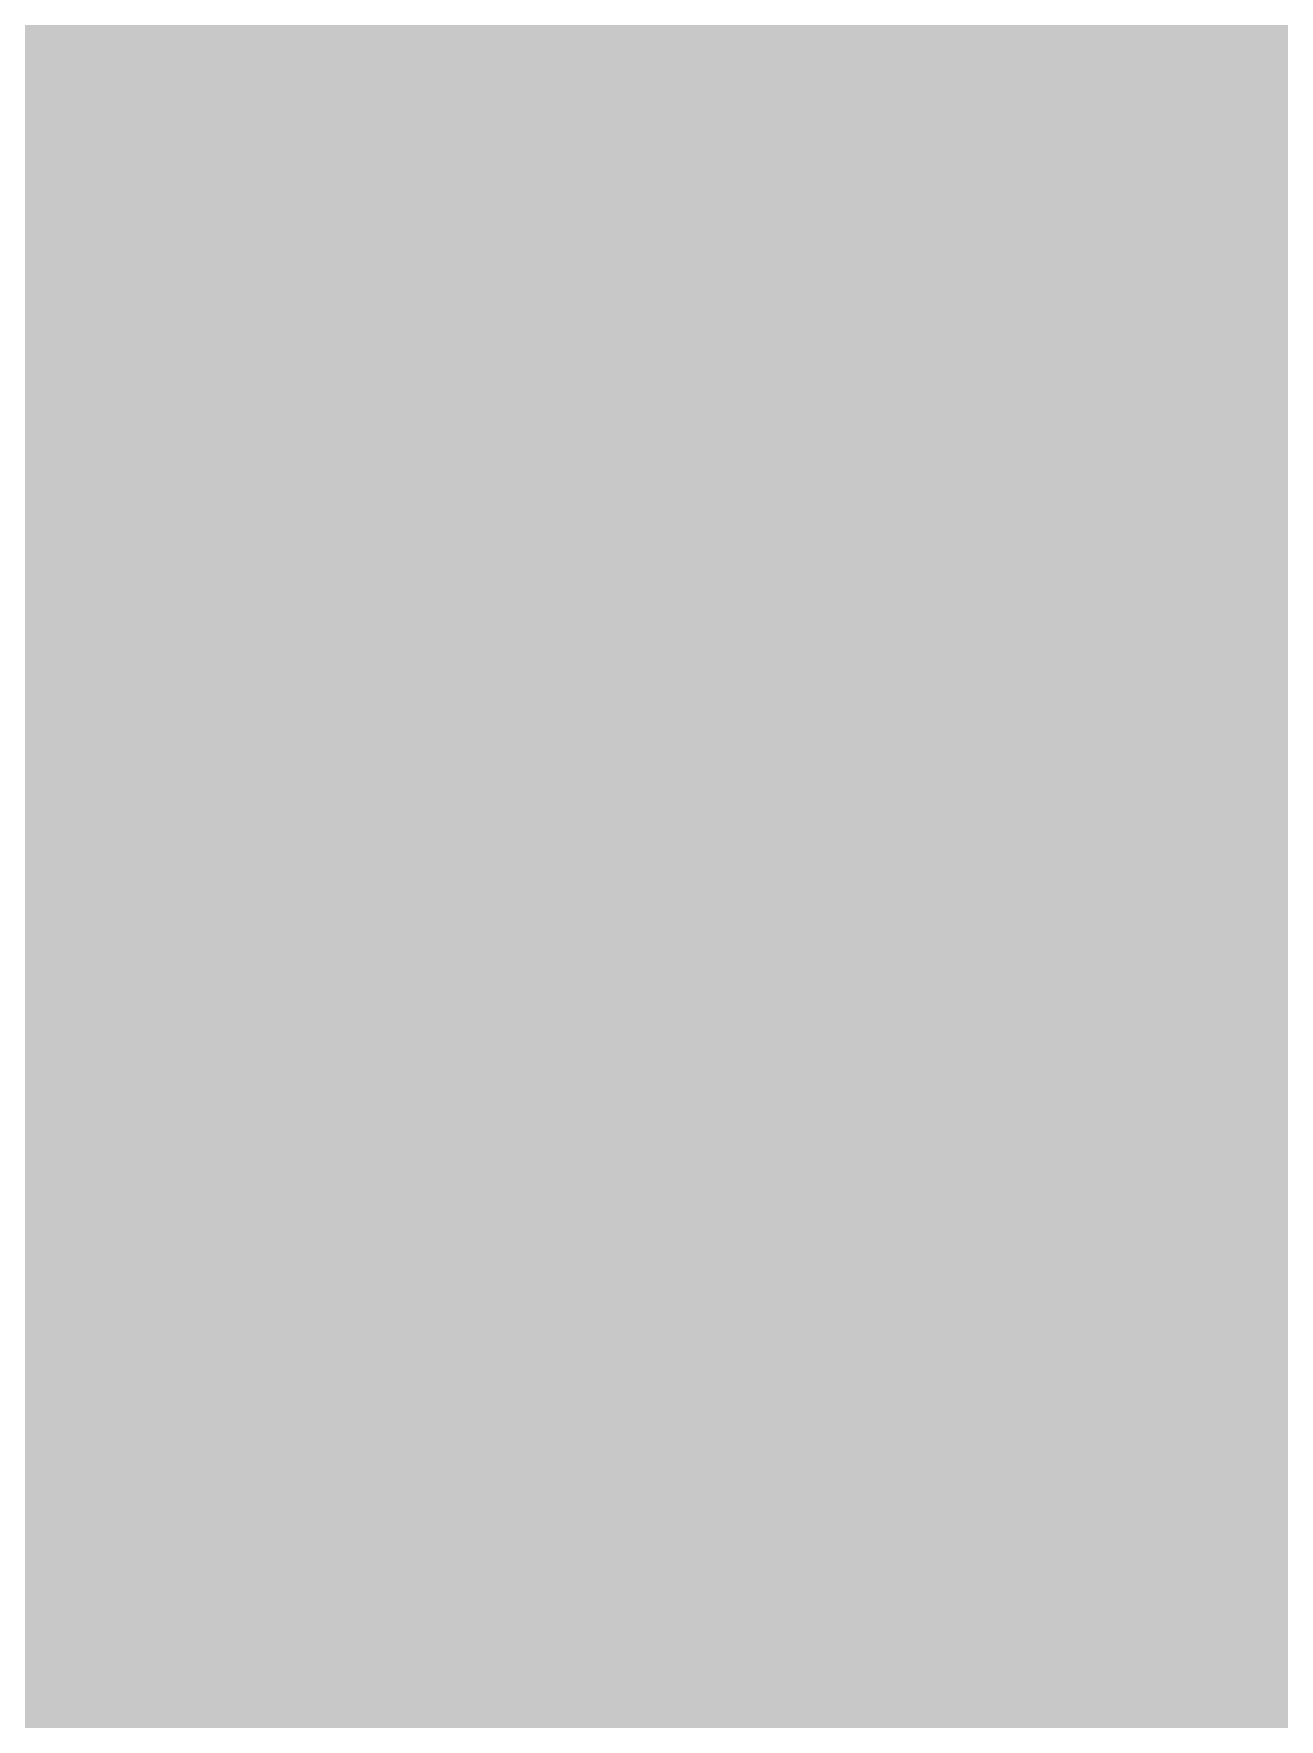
# Model space of a CAD drawing. Extents: x -5 to 157, y -120 to 103.
# Drawn here: x 117.56 to 123.53, y -3.31 to 4.78 of the extents above; entities that cross this region are included whole.
import ezdxf

# ---------------------------------------------------------------- set-up
doc = ezdxf.new("R2010")
doc.units = 0
doc.header["$MEASUREMENT"] = 0
doc.layers.get('0').update_dxf_attribs({"linetype": 'CONTINUOUS'})
for name, color, linetype in [('22-304-2_BOT', 7, 'CONTINUOUS'), ('22-304-2_IN2', 3, 'CONTINUOUS'), ('22-304-2_SMB', 5, 'CONTINUOUS'), ('22-304-2_SPB', 14, 'CONTINUOUS'), ('22-304-2_SSB', 12, 'CONTINUOUS'), ('22-304-2_TOP', 13, 'CONTINUOUS')]:
    doc.layers.add(name, color=color, linetype=linetype)

# ---------------------------------------------------------------- blocks, each defined once
blk = doc.blocks.new('RECTANGLE_3')
blk.add_solid([(0.4826, 0.4064), (0.4826, -0.4064), (-0.4826, 0.4064), (-0.4826, -0.4064)])
blk = doc.blocks.new('RECTANGLE_49')
blk.add_solid([(1.12522, 1.14935), (1.12522, -1.14935), (-1.12522, 1.14935), (-1.12522, -1.14935)])
blk = doc.blocks.new('ROUND_60')
at = {"const_width": 0.23749}
blk.add_lwpolyline([(-0.118744, 0, 1), (0.118744, 0, 1)], format="xyb", close=True, dxfattribs=at)

msp = doc.modelspace()

# ---------------------------------------------------------------- linework, layer by layer
at = {"layer": '22-304-2_BOT'}
for points, const_width in [([(122.3264, 20.32), (122.3264, 2.4765)], 0.254), ([(122.555, 20.32), (122.555, 2.4765)], 0.254), ([(122.7836, 20.32), (122.7836, 2.4765)], 0.254), ([(123.0122, 20.32), (123.0122, 2.4765)], 0.254), ([(123.2408, 20.32), (123.2408, 2.47396)], 0.254), ([(123.4694, 20.32), (123.4694, 2.40284)], 0.254), ([(100.33, 5.1689), (100.2919, 5.207), (91.694, 5.207), (91.6559, 5.1689), (91.567, 5.08), (91.567, -4.064), (93.472, -5.969), (116.967, -5.969), (118.11, -4.826), (118.11, 4.36118), (118.11, 4.5339)], 1.27), ([(100.33, 5.1689), (94.869, 5.1689), (91.6559, 5.1689), (91.567, 5.08), (91.567, -4.064), (93.472, -5.969), (116.967, -5.969), (118.11, -4.826), (118.11, 4.36118), (118.11, 4.5339)], 1.27), ([(122.2756, 5.2832), (122.2756, 4.8768)], 0.254), ([(118.40718, -0.635), (118.40718, 4.064), (118.11, 4.36118), (118.11, 4.5339)], 1.27), ([(122.2756, 4.8768), (122.2756, 3.4544)], 0.254), ([(118.11, 4.5339), (118.2751, 4.3688), (121.285, 4.3688)], 0.635), ([(126.00178, 4.7244), (122.2756, 4.7244)], 0.254), ([(126.00178, 4.4958), (122.2756, 4.4958)], 0.254), ([(126.00178, 4.2672), (122.2756, 4.2672)], 0.254), ([(126.00178, 4.0386), (122.2756, 4.0386)], 0.254), ([(126.00178, 3.81), (122.2756, 3.81)], 0.254), ([(119.74322, 3.5433), (119.74322, 2.87782)], 0.254), ([(120.2944, 3.5433), (119.74322, 3.5433)], 0.254), ([(119.8118, 3.5433), (119.8118, 2.4765)], 0.254), ([(120.0404, 3.5433), (120.0404, 2.45618)], 0.254), ([(120.269, 3.5433), (120.269, 2.33172)], 0.254), ([(120.2944, 3.5433), (120.2944, 3.4544)], 0.254), ([(126.00178, 3.5814), (122.2756, 3.5814)], 0.254), ([(122.2756, 3.4544), (120.2944, 3.4544)], 0.254), ([(120.4976, 3.4544), (120.4976, -33.528)], 0.254), ([(120.7262, 3.4544), (120.7262, -33.528)], 0.254), ([(120.9548, 3.4544), (120.9548, 2.2479)], 0.254), ([(121.1834, 3.4544), (121.1834, 2.42824)], 0.254), ([(121.412, 3.4544), (121.412, 2.4765)], 0.254), ([(121.6406, 3.4544), (121.6406, 2.4765)], 0.254), ([(121.8692, 3.4544), (121.8692, 2.4765)], 0.254), ([(122.0978, 3.4544), (122.0978, 2.4765)], 0.254), ([(126.00178, 3.3528), (119.74322, 3.3528)], 0.254), ([(126.00178, 3.1242), (119.74322, 3.1242)], 0.254), ([(119.74322, 2.87782), (119.55018, 2.87782)], 0.254), ([(119.55018, 2.87782), (119.55018, 2.4765)], 0.254), ([(119.5832, 2.87782), (119.5832, 2.4765)], 0.254), ([(126.00178, 2.8956), (119.74322, 2.8956)], 0.254), ([(127.127, 2.667), (119.55018, 2.667)], 0.254), ([(119.888, 2.4765), (119.55018, 2.4765)], 0.254), ([(123.19, 2.4765), (121.412, 2.4765)], 0.254), ([(121.20626, 2.4384), (120.09374, 2.4384)], 0.254), ([(127.127, 2.4384), (123.39574, 2.4384)], 0.254), ([(120.9294, 2.2098), (120.3706, 2.2098)], 0.254), ([(120.84558, 1.9812), (120.45442, 1.9812)], 0.254), ([(120.4595, 1.905), (120.4595, -3.175)], 0.254), ([(120.8405, 1.905), (120.8405, -3.175)], 0.254), ([(119.888, 1.905), (119.888, -3.175), (118.11, -3.175)], 0.127), ([(118.11, 1.905), (118.11, -3.175)], 0.127), ([(119.888, 1.905), (118.11, 1.905)], 0.127), ([(118.2243, 1.905), (118.2243, -3.175)], 0.127), ([(118.3386, 1.905), (118.3386, -3.175)], 0.127), ([(118.4529, 1.905), (118.4529, -3.175)], 0.127), ([(118.5672, 1.905), (118.5672, -3.175)], 0.127), ([(118.6815, 1.905), (118.6815, -3.175)], 0.127), ([(118.7958, 1.905), (118.7958, -3.175)], 0.127), ([(118.9101, 1.905), (118.9101, -3.175)], 0.127), ([(119.0244, 1.905), (119.0244, -3.175)], 0.127), ([(119.1387, 1.905), (119.1387, -3.175)], 0.127), ([(119.253, 1.905), (119.253, -3.175)], 0.127), ([(119.3673, 1.905), (119.3673, -3.175)], 0.127), ([(119.4816, 1.905), (119.4816, -3.175)], 0.127), ([(119.5959, 1.905), (119.5959, -3.175)], 0.127), ([(119.7102, 1.905), (119.7102, -3.175)], 0.127), ([(119.8245, 1.905), (119.8245, -3.175)], 0.127), ([(123.19, 1.905), (121.412, 1.905)], 0.127), ([(121.412, 1.905), (121.412, -3.175)], 0.127), ([(121.5263, 1.905), (121.5263, -3.175)], 0.127), ([(121.6406, 1.905), (121.6406, -3.175)], 0.127), ([(121.7549, 1.905), (121.7549, -3.175)], 0.127), ([(121.8692, 1.905), (121.8692, -3.175)], 0.127), ([(121.9835, 1.905), (121.9835, -3.175)], 0.127), ([(122.0978, 1.905), (122.0978, -3.175)], 0.127), ([(122.2121, 1.905), (122.2121, -3.175)], 0.127), ([(122.3264, 1.905), (122.3264, -3.175)], 0.127), ([(122.4407, 1.905), (122.4407, -3.175)], 0.127), ([(122.555, 1.905), (122.555, -3.175)], 0.127), ([(122.6693, 1.905), (122.6693, -3.175)], 0.127), ([(122.7836, 1.905), (122.7836, -3.175)], 0.127), ([(122.8979, 1.905), (122.8979, -3.175)], 0.127), ([(123.0122, 1.905), (123.0122, -3.175)], 0.127), ([(123.1265, 1.905), (123.1265, -3.175)], 0.127), ([(123.19, 1.905), (123.19, -3.175)], 0.127), ([(119.888, 1.8542), (118.11, 1.8542)], 0.127), ([(120.8405, 1.7526), (120.4595, 1.7526)], 0.254), ([(123.19, 1.8542), (121.412, 1.8542)], 0.127), ([(119.888, 1.7399), (118.11, 1.7399)], 0.127), ([(123.19, 1.7399), (121.412, 1.7399)], 0.127), ([(119.888, 1.6256), (118.11, 1.6256)], 0.127), ([(120.8405, 1.524), (120.4595, 1.524)], 0.254), ([(123.19, 1.6256), (121.412, 1.6256)], 0.127), ([(119.888, 1.5113), (118.11, 1.5113)], 0.127), ([(123.19, 1.5113), (121.412, 1.5113)], 0.127), ([(119.888, 1.397), (118.11, 1.397)], 0.127), ([(123.19, 1.397), (121.412, 1.397)], 0.127), ([(120.8405, 1.2954), (120.4595, 1.2954)], 0.254), ([(119.888, 1.2827), (118.11, 1.2827)], 0.127), ([(123.19, 1.2827), (121.412, 1.2827)], 0.127), ([(119.888, 1.1684), (118.11, 1.1684)], 0.127), ([(123.19, 1.1684), (121.412, 1.1684)], 0.127), ([(122.89028, -0.635), (122.89282, -0.635), (124.841, -0.635), (126.111, 0.635), (128.27, 0.635)], 1.27), ([(120.8405, 1.0668), (120.4595, 1.0668)], 0.254), ([(119.888, 1.0541), (118.11, 1.0541)], 0.127), ([(123.19, 1.0541), (121.412, 1.0541)], 0.127), ([(119.888, 0.9398), (118.11, 0.9398)], 0.127), ([(123.19, 0.9398), (121.412, 0.9398)], 0.127), ([(120.8405, 0.8382), (120.4595, 0.8382)], 0.254), ([(119.888, 0.8255), (118.11, 0.8255)], 0.127), ([(123.19, 0.8255), (121.412, 0.8255)], 0.127), ([(119.888, 0.7112), (118.11, 0.7112)], 0.127), ([(120.8405, 0.6096), (120.4595, 0.6096)], 0.254), ([(123.19, 0.7112), (121.412, 0.7112)], 0.127), ([(119.888, 0.5969), (118.11, 0.5969)], 0.127), ([(123.19, 0.5969), (121.412, 0.5969)], 0.127), ([(119.888, 0.4826), (118.11, 0.4826)], 0.127), ([(120.8405, 0.381), (120.4595, 0.381)], 0.254), ([(123.19, 0.4826), (121.412, 0.4826)], 0.127), ([(119.888, 0.3683), (118.11, 0.3683)], 0.127), ([(123.19, 0.3683), (121.412, 0.3683)], 0.127), ([(119.888, 0.254), (118.11, 0.254)], 0.127), ([(120.8405, 0.1524), (120.4595, 0.1524)], 0.254), ([(123.19, 0.254), (121.412, 0.254)], 0.127), ([(119.888, 0.1397), (118.11, 0.1397)], 0.127), ([(123.19, 0.1397), (121.412, 0.1397)], 0.127), ([(119.888, 0.0254), (118.11, 0.0254)], 0.127), ([(123.19, 0.0254), (121.412, 0.0254)], 0.127), ([(120.8405, -0.0762), (120.4595, -0.0762)], 0.254), ([(119.888, -0.0889), (118.11, -0.0889)], 0.127), ([(123.19, -0.0889), (121.412, -0.0889)], 0.127), ([(119.888, -0.2032), (118.11, -0.2032)], 0.127), ([(123.19, -0.2032), (121.412, -0.2032)], 0.127), ([(120.8405, -0.3048), (120.4595, -0.3048)], 0.254), ([(119.888, -0.3175), (118.11, -0.3175)], 0.127), ([(123.19, -0.3175), (121.412, -0.3175)], 0.127), ([(119.888, -0.4318), (118.11, -0.4318)], 0.127), ([(123.19, -0.4318), (121.412, -0.4318)], 0.127), ([(119.888, -0.5461), (118.11, -0.5461)], 0.127), ([(120.8405, -0.5334), (120.4595, -0.5334)], 0.254), ([(123.19, -0.5461), (121.412, -0.5461)], 0.127), ([(119.888, -0.6604), (118.11, -0.6604)], 0.127), ([(120.8405, -0.762), (120.4595, -0.762)], 0.254), ([(123.19, -0.6604), (121.412, -0.6604)], 0.127), ([(119.888, -0.7747), (118.11, -0.7747)], 0.127), ([(123.19, -0.7747), (121.412, -0.7747)], 0.127), ([(119.888, -0.889), (118.11, -0.889)], 0.127), ([(120.8405, -0.9906), (120.4595, -0.9906)], 0.254), ([(123.19, -0.889), (121.412, -0.889)], 0.127), ([(119.888, -1.0033), (118.11, -1.0033)], 0.127), ([(123.19, -1.0033), (121.412, -1.0033)], 0.127), ([(119.888, -1.1176), (118.11, -1.1176)], 0.127), ([(120.8405, -1.2192), (120.4595, -1.2192)], 0.254), ([(123.19, -1.1176), (121.412, -1.1176)], 0.127), ([(119.888, -1.2319), (118.11, -1.2319)], 0.127), ([(123.19, -1.2319), (121.412, -1.2319)], 0.127), ([(119.888, -1.3462), (118.11, -1.3462)], 0.127), ([(123.19, -1.3462), (121.412, -1.3462)], 0.127), ([(120.8405, -1.4478), (120.4595, -1.4478)], 0.254), ([(119.888, -1.4605), (118.11, -1.4605)], 0.127), ([(123.19, -1.4605), (121.412, -1.4605)], 0.127), ([(119.888, -1.5748), (118.11, -1.5748)], 0.127), ([(123.19, -1.5748), (121.412, -1.5748)], 0.127), ([(120.8405, -1.6764), (120.4595, -1.6764)], 0.254), ([(119.888, -1.6891), (118.11, -1.6891)], 0.127), ([(123.19, -1.6891), (121.412, -1.6891)], 0.127), ([(119.888, -1.8034), (118.11, -1.8034)], 0.127), ([(120.8405, -1.905), (120.4595, -1.905)], 0.254), ([(123.19, -1.8034), (121.412, -1.8034)], 0.127), ([(119.888, -1.9177), (118.11, -1.9177)], 0.127), ([(123.19, -1.9177), (121.412, -1.9177)], 0.127), ([(119.888, -2.032), (118.11, -2.032)], 0.127), ([(120.8405, -2.1336), (120.4595, -2.1336)], 0.254), ([(123.19, -2.032), (121.412, -2.032)], 0.127), ([(119.888, -2.1463), (118.11, -2.1463)], 0.127), ([(123.19, -2.1463), (121.412, -2.1463)], 0.127), ([(119.888, -2.2606), (118.11, -2.2606)], 0.127), ([(120.8405, -2.3622), (120.4595, -2.3622)], 0.254), ([(123.19, -2.2606), (121.412, -2.2606)], 0.127), ([(119.888, -2.3749), (118.11, -2.3749)], 0.127), ([(123.19, -2.3749), (121.412, -2.3749)], 0.127), ([(119.888, -2.4892), (118.11, -2.4892)], 0.127), ([(123.19, -2.4892), (121.412, -2.4892)], 0.127), ([(120.8405, -2.5908), (120.4595, -2.5908)], 0.254), ([(119.888, -2.6035), (118.11, -2.6035)], 0.127), ([(123.19, -2.6035), (121.412, -2.6035)], 0.127), ([(119.888, -2.7178), (118.11, -2.7178)], 0.127), ([(123.19, -2.7178), (121.412, -2.7178)], 0.127), ([(120.8405, -2.8194), (120.4595, -2.8194)], 0.254), ([(119.888, -2.8321), (118.11, -2.8321)], 0.127), ([(123.19, -2.8321), (121.412, -2.8321)], 0.127), ([(119.888, -2.9464), (118.11, -2.9464)], 0.127), ([(123.19, -2.9464), (121.412, -2.9464)], 0.127), ([(120.8405, -3.048), (120.4595, -3.048)], 0.254), ([(119.888, -3.0607), (118.11, -3.0607)], 0.127), ([(123.19, -3.0607), (121.412, -3.0607)], 0.127), ([(120.84812, -3.2766), (120.44934, -3.2766)], 0.254), ([(123.19, -3.175), (121.412, -3.175)], 0.127)]:
    msp.add_lwpolyline(points, dxfattribs=dict(at, const_width=const_width))
at = {"layer": '22-304-2_BOT', "const_width": 0.254}
for points in [[(120.4595, 1.905, 0.4142136), (119.888, 2.4765)], [(121.412, 2.4765, 0.4142136), (120.8405, 1.905)], [(123.7615, 1.905, 0.4142136), (123.19, 2.4765)], [(119.888, -3.7465, 0.4142136), (120.4595, -3.175)], [(120.8405, -3.175, 0.4142136), (121.412, -3.7465)], [(123.19, -3.7465, 0.4142136), (123.7615, -3.175)]]:
    msp.add_lwpolyline(points, format="xyb", dxfattribs=at)
at = {"layer": '22-304-2_IN2', "const_width": 0.254}
for points in [[(118.4402, 47.63262), (118.4402, -27.73934)], [(118.6688, 47.63262), (118.6688, -27.73934)], [(120.9548, 47.63262), (120.9548, -27.73934)], [(121.1834, 47.63262), (121.1834, -27.73934)], [(121.412, 47.63262), (121.412, -27.73934)], [(121.6406, 47.63262), (121.6406, -27.73934)], [(118.8974, 41.64076), (118.8974, -27.73934)], [(118.2116, 41.35628), (118.2116, -27.73934)], [(120.7262, 41.31818), (120.7262, -27.73934)], [(119.126, 41.22166), (119.126, -27.73934)], [(117.983, 41.10228), (117.983, -27.73934)], [(120.4976, 41.0845), (120.4976, -27.73934)], [(117.7544, 40.96766), (117.7544, -27.73934)], [(119.3546, 41.0337), (119.3546, -27.73934)], [(120.269, 40.9575), (120.269, -27.73934)], [(117.5258, 40.89908), (117.5258, -27.73934)], [(119.5832, 40.92956), (119.5832, -27.73934)], [(119.8118, 40.88638), (119.8118, -27.73934)], [(120.0404, 40.894), (120.0404, -27.73934)], [(121.8692, 36.32962), (121.8692, -27.73934)], [(122.0978, 36.11372), (122.0978, -27.73934)], [(122.3264, 35.99434), (122.3264, -27.73934)], [(122.555, 32.60598), (122.555, -27.73934)], [(122.7836, 32.09036), (122.7836, -27.73934)], [(123.0122, 31.8897), (123.0122, -27.73934)], [(123.2408, 31.77794), (123.2408, -27.73934)], [(123.4694, 31.72714), (123.4694, -27.73934)], [(136.50214, 4.7244), (92.70238, 4.7244)], [(136.29894, 4.4958), (92.70238, 4.4958)], [(136.18718, 4.2672), (92.70238, 4.2672)], [(136.13892, 4.0386), (92.70238, 4.0386)], [(136.14146, 3.81), (114.95278, 3.81)], [(136.19734, 3.5814), (115.46586, 3.5814)], [(136.31672, 3.3528), (115.66906, 3.3528)], [(136.53262, 3.1242), (115.77828, 3.1242)], [(137.16762, 2.8956), (115.82908, 2.8956)], [(137.16762, 2.667), (115.82654, 2.667)], [(137.16762, 2.4384), (115.77066, 2.4384)], [(126.6444, 2.2098), (115.65128, 2.2098)], [(126.6444, 1.9812), (115.43284, 1.9812)], [(126.6444, 1.7526), (113.59896, 1.7526)], [(126.6444, 1.524), (113.77676, 1.524)], [(126.6444, 1.2954), (113.89868, 1.2954)], [(126.6444, 1.0668), (113.97996, 1.0668)], [(126.6444, 0.8382), (114.02568, 0.8382)], [(126.6444, 0.6096), (114.03584, 0.6096)], [(126.6444, 0.381), (114.01806, 0.381)], [(126.6444, 0.1524), (113.96472, 0.1524)], [(126.6444, -0.0762), (113.87582, -0.0762)], [(126.6444, -0.3048), (113.7412, -0.3048)], [(126.6444, -0.5334), (113.54816, -0.5334)], [(126.6444, -0.762), (113.2586, -0.762)], [(130.57378, -0.9906), (112.62868, -0.9906)], [(137.16762, -1.2192), (92.70238, -1.2192)], [(137.16762, -1.4478), (92.70238, -1.4478)], [(137.16762, -1.6764), (92.70238, -1.6764)], [(137.16762, -1.905), (92.70238, -1.905)], [(137.16762, -2.1336), (92.70238, -2.1336)], [(137.16762, -2.3622), (92.70238, -2.3622)], [(137.16762, -2.5908), (92.70238, -2.5908)], [(137.16762, -2.8194), (92.70238, -2.8194)], [(137.16762, -3.048), (92.70238, -3.048)], [(137.16762, -3.2766), (92.70238, -3.2766)]]:
    msp.add_lwpolyline(points, dxfattribs=at)
at = {"layer": '22-304-2_SMB', "const_width": 0.127}
for points in [[(118.3767, 1.8542, 0.4142136), (118.17858, 1.65608)], [(123.13412, 1.64592, 0.4142136), (122.936, 1.84404)], [(119.75338, 1.1684, 0.2736465), (118.63578, -0.635)], [(122.67692, -0.62992, 0.2848582), (121.58472, 1.13538)], [(118.63578, -0.65024, 0.2843909), (119.72798, -2.413)], [(121.55932, -2.44602, 0.2736465), (122.67692, -0.64262)], [(118.17858, -2.92608, 0.4142136), (118.3767, -3.1242)], [(122.936, -3.13182, 0.4142136), (123.13412, -2.9337)]]:
    msp.add_lwpolyline(points, format="xyb", dxfattribs=at)
for points in [[(118.28018, 1.8288), (118.28018, -3.0988)], [(118.38178, 1.8542), (118.37671, 1.854)], [(119.75338, 1.8542), (118.38178, 1.8542)], [(118.39448, 1.8542), (118.39448, -3.1242)], [(118.50878, 1.8542), (118.50878, -3.1242)], [(118.62308, 1.8542), (118.62308, -3.1242)], [(118.73738, 1.8542), (118.73738, -0.03302)], [(118.85168, 1.8542), (118.85168, 0.24638)], [(118.96598, 1.8542), (118.96598, 0.44704)], [(119.08028, 1.8542), (119.08028, 0.6096)], [(119.19458, 1.8542), (119.19458, 0.74168)], [(119.30888, 1.8542), (119.30888, 0.85598)], [(119.42318, 1.8542), (119.42318, 0.9525)], [(119.53748, 1.8542), (119.53748, 1.03886)], [(119.65178, 1.8542), (119.65178, 1.10998)], [(119.75338, 1.8542), (119.75338, 1.1684)], [(122.93092, 1.84658), (121.55932, 1.84658), (121.55932, 1.16078), (121.58472, 1.13538)], [(121.66092, 1.84658), (121.66092, 1.09474)], [(121.77522, 1.84658), (121.77522, 1.02616)], [(121.88952, 1.84658), (121.88952, 0.94488)], [(122.00382, 1.84658), (122.00382, 0.85344)], [(122.11812, 1.84658), (122.11812, 0.74422)], [(122.23242, 1.84658), (122.23242, 0.61722)], [(122.34672, 1.84658), (122.34672, 0.46228)], [(122.46102, 1.84658), (122.46102, 0.2667)], [(122.57532, 1.84658), (122.57532, -0.00508)], [(122.68962, 1.84658), (122.68962, -3.13182)], [(122.80392, 1.84658), (122.80392, -3.13182)], [(122.91822, 1.84658), (122.91822, -3.13182)], [(122.936, 1.84658), (122.93092, 1.84652)], [(123.03252, 1.81864), (123.03252, -3.10642)], [(119.75338, 1.778), (118.22176, 1.778)], [(123.09094, 1.77038), (121.55932, 1.77038)], [(119.75338, 1.6637), (118.17858, 1.6637)], [(118.17858, 1.65608), (118.17858, 1.651)], [(118.17858, 1.651), (118.17858, -2.921)], [(123.13412, 1.65608), (121.55932, 1.65608)], [(123.13412, 1.64592), (123.13412, 1.64338)], [(123.13412, 1.64338), (123.13412, -2.92862)], [(119.75338, 1.5494), (118.17858, 1.5494)], [(123.13412, 1.54178), (121.55932, 1.54178)], [(119.75338, 1.4351), (118.17858, 1.4351)], [(123.13412, 1.42748), (121.55932, 1.42748)], [(119.75338, 1.3208), (118.17858, 1.3208)], [(123.13412, 1.31318), (121.55932, 1.31318)], [(119.75338, 1.2065), (118.17858, 1.2065)], [(123.13412, 1.19888), (121.55932, 1.19888)], [(119.61876, 1.0922), (118.17858, 1.0922)], [(123.13412, 1.08458), (121.68124, 1.08458)], [(119.45366, 0.9779), (118.17858, 0.9779)], [(123.13412, 0.97028), (121.85904, 0.97028)], [(119.3165, 0.8636), (118.17858, 0.8636)], [(123.13412, 0.85598), (122.00382, 0.85598)], [(119.19966, 0.7493), (118.17858, 0.7493)], [(123.13412, 0.74168), (122.1232, 0.74168)], [(119.1006, 0.635), (118.17858, 0.635)], [(123.13412, 0.62738), (122.2248, 0.62738)], [(119.01424, 0.5207), (118.17858, 0.5207)], [(123.13412, 0.51308), (122.3137, 0.51308)], [(118.94058, 0.4064), (118.17858, 0.4064)], [(123.13412, 0.39878), (122.38736, 0.39878)], [(118.87454, 0.2921), (118.17858, 0.2921)], [(123.13412, 0.28448), (122.4534, 0.28448)], [(118.81866, 0.1778), (118.17858, 0.1778)], [(123.13412, 0.17018), (122.50928, 0.17018)], [(118.7704, 0.0635), (118.17858, 0.0635)], [(123.13412, 0.05588), (122.555, 0.05588)], [(118.7323, -0.0508), (118.17858, -0.0508)], [(123.13412, -0.05842), (122.5931, -0.05842)], [(118.69928, -0.1651), (118.17858, -0.1651)], [(123.13412, -0.17272), (122.62358, -0.17272)], [(118.67388, -0.2794), (118.17858, -0.2794)], [(123.13412, -0.28702), (122.64644, -0.28702)], [(118.65356, -0.3937), (118.17858, -0.3937)], [(123.13412, -0.40132), (122.66422, -0.40132)], [(118.64086, -0.508), (118.17858, -0.508)], [(123.13412, -0.51562), (122.67438, -0.51562)], [(118.63578, -0.6223), (118.17858, -0.6223)], [(118.63578, -0.635), (118.63572, -0.65024)], [(122.67692, -0.64262), (122.6768, -0.62992)], [(123.13412, -0.62992), (122.67692, -0.62992)], [(118.63832, -0.7366), (118.17858, -0.7366)], [(123.13412, -0.74422), (122.67184, -0.74422)], [(118.64594, -0.8509), (118.17858, -0.8509)], [(123.13412, -0.85852), (122.66168, -0.85852)], [(118.66118, -0.9652), (118.17858, -0.9652)], [(123.13412, -0.97282), (122.6439, -0.97282)], [(118.68404, -1.0795), (118.17858, -1.0795)], [(123.13412, -1.08712), (122.62104, -1.08712)], [(118.71198, -1.1938), (118.17858, -1.1938)], [(118.73738, -1.27254), (118.73738, -3.1242)], [(122.57532, -1.2446), (122.57532, -3.13182)], [(123.13412, -1.20142), (122.58802, -1.20142)], [(118.74754, -1.3081), (118.17858, -1.3081)], [(123.13412, -1.31572), (122.54992, -1.31572)], [(118.79326, -1.4224), (118.17858, -1.4224)], [(123.13412, -1.43002), (122.5042, -1.43002)], [(118.8466, -1.5367), (118.17858, -1.5367)], [(118.85168, -1.54686), (118.85168, -3.1242)], [(123.13412, -1.54432), (122.45086, -1.54432)], [(122.46102, -1.524), (122.46102, -3.13182)], [(118.9101, -1.651), (118.17858, -1.651)], [(123.13412, -1.65862), (122.38736, -1.65862)], [(118.96598, -1.7399), (118.96598, -3.1242)], [(122.34672, -1.7272), (122.34672, -3.13182)], [(118.98122, -1.7653), (118.17858, -1.7653)], [(123.13412, -1.77292), (122.31624, -1.77292)], [(119.06758, -1.8796), (118.17858, -1.8796)], [(119.08028, -1.89484), (119.08028, -3.1242)], [(123.13412, -1.88722), (122.23242, -1.88722)], [(122.23242, -1.88722), (122.23242, -3.13182)], [(119.16664, -1.9939), (118.17858, -1.9939)], [(123.13412, -2.00152), (122.1359, -2.00152)], [(119.19458, -2.02438), (119.19458, -3.1242)], [(122.11812, -2.0193), (122.11812, -3.13182)], [(119.28094, -2.1082), (118.17858, -2.1082)], [(119.30888, -2.13106), (119.30888, -3.1242)], [(122.00382, -2.1336), (122.00382, -3.13182)], [(123.13412, -2.11582), (122.02414, -2.11582)], [(119.42064, -2.2225), (118.17858, -2.2225)], [(119.42318, -2.22504), (119.42318, -3.1242)], [(121.88952, -2.23266), (121.88952, -3.13182)], [(123.13412, -2.23012), (121.89206, -2.23012)], [(119.53748, -2.30378), (119.53748, -3.1242)], [(121.77522, -2.31648), (121.77522, -3.13182)], [(119.58828, -2.3368), (118.17858, -2.3368)], [(119.65178, -2.37236), (119.65178, -3.1242)], [(121.66092, -2.39014), (121.66092, -3.13182)], [(123.13412, -2.34442), (121.73204, -2.34442)], [(119.75338, -2.4511), (118.17858, -2.4511)], [(119.72798, -2.413), (119.75338, -2.4384), (119.75338, -3.1242), (118.38178, -3.1242), (118.3767, -3.1242)], [(121.55932, -2.44602), (121.55932, -3.13182)], [(123.13412, -2.45872), (121.55932, -2.45872)], [(119.75338, -2.5654), (118.17858, -2.5654)], [(123.13412, -2.57302), (121.55932, -2.57302)], [(119.75338, -2.6797), (118.17858, -2.6797)], [(123.13412, -2.68732), (121.55932, -2.68732)], [(119.75338, -2.794), (118.17858, -2.794)], [(123.13412, -2.80162), (121.55932, -2.80162)], [(118.17858, -2.921), (118.17852, -2.92608)], [(119.75338, -2.9083), (118.17858, -2.9083)], [(123.13412, -2.91592), (121.55932, -2.91592)], [(123.13412, -2.9337), (123.13406, -2.92862)], [(119.75338, -3.0226), (118.20398, -3.0226)], [(123.10872, -3.03022), (121.55932, -3.03022)], [(122.93092, -3.13182), (121.55932, -3.13182)], [(122.936, -3.13182), (122.93092, -3.13182)]]:
    msp.add_lwpolyline(points, dxfattribs=at)
at = {"layer": '22-304-2_SPB', "const_width": 0.127}
for points in [[(118.4021, 1.8542, 0.4142136), (118.20398, 1.65608)], [(123.13412, 1.64592, 0.4142136), (122.936, 1.84404)], [(119.77878, 1.1684, 0.2736465), (118.66118, -0.635)], [(122.67692, -0.62992, 0.2848582), (121.58472, 1.13538)], [(118.66118, -0.65024, 0.2843909), (119.75338, -2.413)], [(121.55932, -2.44602, 0.2736465), (122.67692, -0.64262)], [(118.20398, -2.92608, 0.4142136), (118.4021, -3.1242)], [(122.936, -3.13182, 0.4142136), (123.13412, -2.9337)]]:
    msp.add_lwpolyline(points, format="xyb", dxfattribs=at)
for points in [[(118.30558, 1.8288), (118.30558, -3.0988)], [(118.40718, 1.8542), (118.40211, 1.854)], [(119.77878, 1.8542), (118.40718, 1.8542)], [(118.41988, 1.8542), (118.41988, -3.1242)], [(118.53418, 1.8542), (118.53418, -3.1242)], [(118.64848, 1.8542), (118.64848, -3.1242)], [(118.76278, 1.8542), (118.76278, -0.03302)], [(118.87708, 1.8542), (118.87708, 0.24638)], [(118.99138, 1.8542), (118.99138, 0.44704)], [(119.10568, 1.8542), (119.10568, 0.6096)], [(119.21998, 1.8542), (119.21998, 0.74168)], [(119.33428, 1.8542), (119.33428, 0.85598)], [(119.44858, 1.8542), (119.44858, 0.9525)], [(119.56288, 1.8542), (119.56288, 1.03886)], [(119.67718, 1.8542), (119.67718, 1.10998)], [(119.77878, 1.8542), (119.77878, 1.1684)], [(122.93092, 1.84658), (121.55932, 1.84658), (121.55932, 1.16078), (121.58472, 1.13538)], [(121.66092, 1.84658), (121.66092, 1.09474)], [(121.77522, 1.84658), (121.77522, 1.02616)], [(121.88952, 1.84658), (121.88952, 0.94488)], [(122.00382, 1.84658), (122.00382, 0.85344)], [(122.11812, 1.84658), (122.11812, 0.74422)], [(122.23242, 1.84658), (122.23242, 0.61722)], [(122.34672, 1.84658), (122.34672, 0.46228)], [(122.46102, 1.84658), (122.46102, 0.2667)], [(122.57532, 1.84658), (122.57532, -0.00508)], [(122.68962, 1.84658), (122.68962, -3.13182)], [(122.80392, 1.84658), (122.80392, -3.13182)], [(122.91822, 1.84658), (122.91822, -3.13182)], [(122.936, 1.84658), (122.93092, 1.84652)], [(123.03252, 1.81864), (123.03252, -3.10642)], [(119.77878, 1.778), (118.24716, 1.778)], [(123.09094, 1.77038), (121.55932, 1.77038)], [(119.77878, 1.6637), (118.20398, 1.6637)], [(118.20398, 1.65608), (118.20398, 1.651)], [(118.20398, 1.651), (118.20398, -2.921)], [(123.13412, 1.65608), (121.55932, 1.65608)], [(123.13412, 1.64592), (123.13412, 1.64338)], [(123.13412, 1.64338), (123.13412, -2.92862)], [(119.77878, 1.5494), (118.20398, 1.5494)], [(123.13412, 1.54178), (121.55932, 1.54178)], [(119.77878, 1.4351), (118.20398, 1.4351)], [(123.13412, 1.42748), (121.55932, 1.42748)], [(119.77878, 1.3208), (118.20398, 1.3208)], [(123.13412, 1.31318), (121.55932, 1.31318)], [(119.77878, 1.2065), (118.20398, 1.2065)], [(123.13412, 1.19888), (121.55932, 1.19888)], [(119.64416, 1.0922), (118.20398, 1.0922)], [(123.13412, 1.08458), (121.68124, 1.08458)], [(119.47906, 0.9779), (118.20398, 0.9779)], [(123.13412, 0.97028), (121.85904, 0.97028)], [(119.3419, 0.8636), (118.20398, 0.8636)], [(123.13412, 0.85598), (122.00382, 0.85598)], [(119.22506, 0.7493), (118.20398, 0.7493)], [(123.13412, 0.74168), (122.1232, 0.74168)], [(119.126, 0.635), (118.20398, 0.635)], [(123.13412, 0.62738), (122.2248, 0.62738)], [(119.03964, 0.5207), (118.20398, 0.5207)], [(123.13412, 0.51308), (122.3137, 0.51308)], [(118.96598, 0.4064), (118.20398, 0.4064)], [(123.13412, 0.39878), (122.38736, 0.39878)], [(118.89994, 0.2921), (118.20398, 0.2921)], [(123.13412, 0.28448), (122.4534, 0.28448)], [(118.84406, 0.1778), (118.20398, 0.1778)], [(123.13412, 0.17018), (122.50928, 0.17018)], [(118.7958, 0.0635), (118.20398, 0.0635)], [(123.13412, 0.05588), (122.555, 0.05588)], [(118.7577, -0.0508), (118.20398, -0.0508)], [(123.13412, -0.05842), (122.5931, -0.05842)], [(118.72468, -0.1651), (118.20398, -0.1651)], [(123.13412, -0.17272), (122.62358, -0.17272)], [(118.69928, -0.2794), (118.20398, -0.2794)], [(123.13412, -0.28702), (122.64644, -0.28702)], [(118.67896, -0.3937), (118.20398, -0.3937)], [(123.13412, -0.40132), (122.66422, -0.40132)], [(118.66626, -0.508), (118.20398, -0.508)], [(123.13412, -0.51562), (122.67438, -0.51562)], [(118.66118, -0.6223), (118.20398, -0.6223)], [(118.66118, -0.635), (118.66112, -0.65024)], [(122.67692, -0.64262), (122.6768, -0.62992)], [(123.13412, -0.62992), (122.67692, -0.62992)], [(118.66372, -0.7366), (118.20398, -0.7366)], [(123.13412, -0.74422), (122.67184, -0.74422)], [(118.67134, -0.8509), (118.20398, -0.8509)], [(123.13412, -0.85852), (122.66168, -0.85852)], [(118.68658, -0.9652), (118.20398, -0.9652)], [(123.13412, -0.97282), (122.6439, -0.97282)], [(118.70944, -1.0795), (118.20398, -1.0795)], [(123.13412, -1.08712), (122.62104, -1.08712)], [(118.73738, -1.1938), (118.20398, -1.1938)], [(118.76278, -1.27254), (118.76278, -3.1242)], [(122.57532, -1.2446), (122.57532, -3.13182)], [(123.13412, -1.20142), (122.58802, -1.20142)], [(118.77294, -1.3081), (118.20398, -1.3081)], [(123.13412, -1.31572), (122.54992, -1.31572)], [(118.81866, -1.4224), (118.20398, -1.4224)], [(123.13412, -1.43002), (122.5042, -1.43002)], [(118.872, -1.5367), (118.20398, -1.5367)], [(118.87708, -1.54686), (118.87708, -3.1242)], [(123.13412, -1.54432), (122.45086, -1.54432)], [(122.46102, -1.524), (122.46102, -3.13182)], [(118.9355, -1.651), (118.20398, -1.651)], [(123.13412, -1.65862), (122.38736, -1.65862)], [(118.99138, -1.7399), (118.99138, -3.1242)], [(122.34672, -1.7272), (122.34672, -3.13182)], [(119.00662, -1.7653), (118.20398, -1.7653)], [(123.13412, -1.77292), (122.31624, -1.77292)], [(119.09298, -1.8796), (118.20398, -1.8796)], [(119.10568, -1.89484), (119.10568, -3.1242)], [(123.13412, -1.88722), (122.23242, -1.88722)], [(122.23242, -1.88722), (122.23242, -3.13182)], [(119.19204, -1.9939), (118.20398, -1.9939)], [(123.13412, -2.00152), (122.1359, -2.00152)], [(119.21998, -2.02438), (119.21998, -3.1242)], [(122.11812, -2.0193), (122.11812, -3.13182)], [(119.30634, -2.1082), (118.20398, -2.1082)], [(119.33428, -2.13106), (119.33428, -3.1242)], [(122.00382, -2.1336), (122.00382, -3.13182)], [(123.13412, -2.11582), (122.02414, -2.11582)], [(119.44604, -2.2225), (118.20398, -2.2225)], [(119.44858, -2.22504), (119.44858, -3.1242)], [(121.88952, -2.23266), (121.88952, -3.13182)], [(123.13412, -2.23012), (121.89206, -2.23012)], [(119.56288, -2.30378), (119.56288, -3.1242)], [(121.77522, -2.31648), (121.77522, -3.13182)], [(119.61368, -2.3368), (118.20398, -2.3368)], [(119.67718, -2.37236), (119.67718, -3.1242)], [(121.66092, -2.39014), (121.66092, -3.13182)], [(123.13412, -2.34442), (121.73204, -2.34442)], [(119.77878, -2.4511), (118.20398, -2.4511)], [(119.75338, -2.413), (119.77878, -2.4384), (119.77878, -3.1242), (118.40718, -3.1242), (118.4021, -3.1242)], [(121.55932, -2.44602), (121.55932, -3.13182)], [(123.13412, -2.45872), (121.55932, -2.45872)], [(119.77878, -2.5654), (118.20398, -2.5654)], [(123.13412, -2.57302), (121.55932, -2.57302)], [(119.77878, -2.6797), (118.20398, -2.6797)], [(123.13412, -2.68732), (121.55932, -2.68732)], [(119.77878, -2.794), (118.20398, -2.794)], [(123.13412, -2.80162), (121.55932, -2.80162)], [(118.20398, -2.921), (118.20392, -2.92608)], [(119.77878, -2.9083), (118.20398, -2.9083)], [(123.13412, -2.91592), (121.55932, -2.91592)], [(123.13412, -2.9337), (123.13406, -2.92862)], [(119.77878, -3.0226), (118.22938, -3.0226)], [(123.10872, -3.03022), (121.55932, -3.03022)], [(122.93092, -3.13182), (121.55932, -3.13182)], [(122.936, -3.13182), (122.93092, -3.13182)]]:
    msp.add_lwpolyline(points, dxfattribs=at)
at = {"layer": '22-304-2_SSB'}
for points, const_width in [([(119.41048, 3.98526), (119.7102, 3.98526), (119.7102, 9.98474), (119.41048, 9.98474)], 0.1524), ([(122.1105, 6.5405), (122.1105, 3.6195), (120.4722, 3.6195), (120.4722, 6.5405), (122.1105, 6.5405)], 0.1524), ([(122.78106, 4.82092), (122.61342, 4.93776), (122.61342, 5.17652), (122.78106, 5.29336), (122.95124, 5.29336), (123.28906, 5.05714), (123.62942, 5.29336), (123.62942, 4.82092)], 0.1524), ([(122.78106, 4.45516), (122.61342, 4.39674), (122.61342, 4.04114), (122.78106, 3.98272), (123.45924, 3.98272), (123.62942, 4.04114), (123.62942, 4.39674), (123.45924, 4.45516)], 0.1524), ([(117.84838, 2.2098), (123.51258, 2.2098), (123.51258, -3.429), (117.84838, -3.429), (117.84838, 2.2098)], 0.127), ([(119.72798, 1.34366), (119.2149, 1.85928), (118.72976, 1.27762), (118.15064, 0.79502), (118.66372, 0.28194)], 0.1524), ([(118.6561, 0.33782), (118.20144, 0.79248), (118.75516, 1.2573), (119.2149, 1.80848), (119.66956, 1.35382)], 0.1524), ([(118.17604, 0.79502), (118.17858, 0.79756), (118.74246, 1.26746), (119.2149, 1.83134), (119.2149, 1.83388), (119.19966, 1.83896), (119.19204, 1.81864)], 0.1524), ([(119.23776, 1.84912), (119.2276, 1.82118), (118.75516, 1.25476), (118.72976, 1.27762), (119.19966, 1.83896)], 0.1524), ([(119.23776, 1.84912), (119.16918, 1.85144)], 0.1524), ([(119.2149, 1.83388), (119.16918, 1.83388)], 0.1524), ([(119.19204, 1.81864), (119.16922, 1.81784)], 0.1524), ([(122.9233, 1.86182), (119.2149, 1.86182), (119.2149, 1.80848), (122.936, 1.80848)], 0.1524), ([(120.64746, 1.85166), (120.64746, 1.81864), (120.64492, 1.81864)], 0.1524), ([(121.66854, 1.42748), (121.66854, 1.85166), (122.9233, 1.85166)], 0.1524), ([(122.93854, 1.81864), (121.70156, 1.81864), (121.70156, 1.4478)], 0.1524), ([(122.9233, 1.86182), (122.9233, 1.85166)], 0.1524), ([(123.1392, 1.6383), (123.1392, 0.34544), (122.74296, 0.34544), (122.74296, 0.37846), (123.10618, 0.37846), (123.10618, 1.64846)], 0.1524), ([(123.09602, 1.63576), (123.09602, -2.07264), (123.14936, -2.07264), (123.14936, 1.63576)], 0.1524), ([(119.49938, 1.53416), (119.48414, 1.56464)], 0.1524), ([(118.19128, 0.82042), (118.7323, 1.28016), (118.75516, 1.25476), (118.18874, 0.78232), (118.1608, 0.76962)], 0.1524), ([(119.31142, 0.72136), (119.28856, 0.69596), (118.72976, 1.25476), (118.75516, 1.28016), (119.31142, 0.72136)], 0.1524), ([(118.15826, 0.8382), (118.16059, 0.7696)], 0.1524), ([(118.17604, 0.84074), (118.17709, 0.79507)], 0.1524), ([(118.19128, 0.84074), (118.19149, 0.82042)], 0.1524), ([(118.1989, -2.21234), (118.1989, 0.79502), (118.1481, 0.79502), (118.1481, -2.2352)], 0.1524), ([(118.90502, 0.70866), (118.8847, 0.68326), (118.8974, 0.67056)], 0.1524), ([(118.90756, 0.6858), (118.88216, 0.70612)], 0.1524), ([(118.8974, 0.67056), (118.8847, 0.68326)], 0.1524), ([(118.44274, 0.5207), (118.47322, 0.50546), (118.40972, 0.381), (118.39194, 0.33782), (118.37416, 0.29464), (118.35638, 0.25146), (118.3386, 0.20828), (118.32336, 0.16256), (118.30812, 0.11938), (118.29542, 0.07366), (118.28272, 0.02794), (118.27002, -0.01778), (118.25732, -0.0635), (118.24716, -0.10922), (118.22176, -0.24892), (118.21414, -0.29718), (118.20652, -0.34544), (118.20144, -0.3937), (118.19128, -0.63754), (118.19382, -0.77216), (118.1989, -0.85852), (118.20398, -0.90424), (118.20906, -0.94742), (118.25478, -1.20142), (118.26494, -1.24206), (118.2751, -1.28524), (118.3259, -1.4478), (118.34114, -1.4859), (118.35638, -1.52654), (118.37162, -1.56464), (118.42242, -1.68148), (118.39194, -1.69418), (118.37416, -1.65608), (118.34114, -1.57734), (118.32336, -1.53924), (118.31066, -1.4986), (118.29542, -1.45796), (118.24462, -1.29286), (118.23192, -1.25222), (118.22176, -1.20904), (118.21414, -1.16586), (118.20398, -1.12268), (118.18874, -1.03886), (118.18112, -0.99314), (118.17604, -0.94996), (118.17096, -0.90678), (118.16588, -0.86106), (118.1608, -0.77216), (118.15826, -0.63754), (118.16842, -0.39116), (118.1735, -0.34036), (118.18112, -0.2921), (118.18874, -0.24384), (118.237, -0.00762), (118.2497, 0.0381), (118.2624, 0.08382), (118.27764, 0.12954), (118.29288, 0.17526), (118.34368, 0.30734), (118.36146, 0.35052), (118.38178, 0.3937), (118.44274, 0.5207)], 0.1524), ([(122.7582, 0.3683), (122.72772, 0.35306)], 0.1524), ([(123.10618, -0.63754), (123.1392, -0.63754)], 0.1524), ([(123.10618, -0.64262), (123.10618, -0.63754)], 0.1524), ([(123.1392, -0.64262), (123.1392, -0.63754)], 0.1524), ([(122.56516, -2.55778), (123.14428, -2.07264), (122.6312, -1.55956), (122.61342, -1.59766)], 0.1524), ([(123.12142, -2.07264), (123.11888, -2.07518), (122.555, -2.54508), (122.56516, -2.53238), (122.5423, -2.55524), (121.9835, -1.99644), (122.0089, -1.97358), (122.56516, -2.53238)], 0.1524), ([(119.6213, -2.7305), (119.6721, -2.7305), (119.6721, -3.13944), (119.06758, -3.13944), (118.1481, -2.2352), (118.1481, -1.66116), (118.59514, -1.66116), (118.6307, -1.72974), (118.66118, -1.78308), (118.75516, -1.93548), (118.79072, -1.98374), (118.90248, -2.12598), (118.94058, -2.1717), (118.98122, -2.21488), (119.0244, -2.25806), (119.06758, -2.2987), (119.11076, -2.33934), (119.15648, -2.37998), (119.24792, -2.45618), (119.29618, -2.49174), (119.49684, -2.62382), (119.55018, -2.65176), (119.60352, -2.68224), (119.65686, -2.70764), (119.634, -2.75336), (119.52478, -2.69748), (119.47144, -2.667), (119.2657, -2.53238), (119.21744, -2.49682), (118.9863, -2.29362), (118.94312, -2.25044), (118.90248, -2.20472), (118.86184, -2.159), (118.82374, -2.11074), (118.78564, -2.06248), (118.67896, -1.91262), (118.64594, -1.86182), (118.61546, -1.80848), (118.58498, -1.75514), (118.56466, -1.7145), (118.1989, -1.7145), (118.1989, -2.21234), (119.0879, -3.0861), (119.6213, -3.0861), (119.6213, -2.7305)], 0.1524), ([(122.64136, -1.61544), (123.09602, -2.0701), (122.54484, -2.53238), (122.08002, -3.0861), (121.62536, -2.63144)], 0.1524), ([(122.85472, -1.79832), (122.82424, -1.78308)], 0.1524), ([(123.10618, -2.0955), (123.1265, -2.08788), (122.56516, -2.55778), (122.555, -2.54508), (122.0851, -3.10896), (122.08256, -3.1115)], 0.1524), ([(122.4153, -1.9812), (122.3899, -1.96342)], 0.1524), ([(122.41276, -1.95834), (122.39244, -1.98374)], 0.1524), ([(121.56948, -2.62128), (122.08256, -3.13436), (122.56516, -2.55778), (122.54484, -2.53238), (123.11126, -2.05994), (123.13666, -2.04978)], 0.1524), ([(123.10618, -2.11836), (123.10591, -2.09551)], 0.1524), ([(123.12396, -2.11836), (123.12291, -2.07257)], 0.1524), ([(123.1392, -2.11836), (123.13687, -2.04976)], 0.1524), ([(121.96826, -2.40284), (121.9962, -2.38252)], 0.1524), ([(121.99112, -2.40538), (121.97334, -2.37998)], 0.1524), ([(122.0597, -3.12674), (122.06986, -3.0988), (122.5423, -2.53492), (122.5677, -2.55524), (122.0978, -3.11658), (122.10796, -3.09626)], 0.1524), ([(120.64746, -3.12928), (120.64746, -3.09626), (120.89384, -3.08356), (120.99036, -3.0734), (121.03608, -3.06578), (121.17832, -3.04038), (121.22404, -3.02768), (121.26976, -3.01752), (121.3612, -2.99212), (121.40692, -2.97688), (121.4501, -2.96164), (121.539, -2.93116), (121.58218, -2.91338), (121.66854, -2.87528), (121.793, -2.81432), (121.80824, -2.8448), (121.68124, -2.90576), (121.63806, -2.92608), (121.59488, -2.94386), (121.46026, -2.99466), (121.41708, -3.0099), (121.37136, -3.0226), (121.32564, -3.03784), (121.27738, -3.048), (121.04116, -3.0988), (120.9929, -3.10642), (120.89638, -3.11658), (120.64746, -3.12928)], 0.1524), ([(119.0879, -3.0861), (122.08256, -3.0861), (122.08256, -3.13944), (119.06758, -3.13944)], 0.1524), ([(122.0597, -3.12674), (122.12828, -3.12907)], 0.1524), ([(122.08256, -3.1115), (122.12828, -3.11255)], 0.1524), ([(122.10796, -3.09626), (122.12828, -3.09647)], 0.1524)]:
    msp.add_lwpolyline(points, dxfattribs=dict(at, const_width=const_width))
at = {"layer": '22-304-2_SSB', "const_width": 0.1524}
for points in [[(119.16918, 1.85166, 0.4142136), (118.15572, 0.8382)], [(119.16918, 1.83388, 0.4142136), (118.17604, 0.84074)], [(119.16918, 1.81864, 0.4142136), (118.19128, 0.84074)], [(120.64492, 1.85166, 0.1222353), (119.48463, 1.5637)], [(120.64492, 1.81864, 0.122193), (119.49925, 1.53441)], [(123.14936, 1.63576, 0.4142136), (122.9233, 1.86182)], [(123.1392, 1.6383, 0.410772), (122.9233, 1.85166)], [(123.09602, 1.63576, 0.3928763), (122.936, 1.80848)], [(123.10618, 1.64846, 0.3702317), (122.93854, 1.81864)], [(120.64746, 1.58242, 0.1659821), (119.29, 1.11902)], [(120.65, 1.5494, 0.162099), (119.33905, 1.11293)], [(122.86996, -0.63754, 0.4142136), (120.64746, 1.58496)], [(122.83694, -0.63754, 0.4142136), (120.65, 1.5494)], [(122.72772, 0.35306, 0.1677032), (121.66818, 1.42675)], [(122.7582, 0.3683, 0.1655131), (121.70118, 1.44705)], [(119.66956, 1.35382, 0.0503074), (119.29055, 1.11831)], [(119.72798, 1.34366, 0.0516995), (119.33959, 1.11221)], [(119.37238, 0.91948, 0.1972573), (119.29107, 1.11757)], [(119.37238, 0.91948, 0.1972573), (119.29107, 1.11757)], [(119.4054, 0.91948, 0.1664177), (119.33933, 1.11249)], [(119.4054, 0.91948, 0.1664177), (119.33933, 1.11249)], [(119.09044, 0.60452, 0.4142136), (119.4054, 0.91948)], [(119.09044, 0.63754, 0.4142136), (119.37238, 0.91948)], [(119.09044, 0.63754, 0.4142136), (119.37238, 0.91948)], [(118.89232, 0.71882, 0.165982), (118.4293, -0.63754)], [(118.8974, 0.67056, 0.1620988), (118.46103, -0.64008)], [(118.88216, 0.70612, 0.0493592), (118.65514, 0.33829)], [(118.90756, 0.6858, 0.0547598), (118.66399, 0.28181)], [(118.8847, 0.68326, 0.1810765), (119.09044, 0.60623)], [(118.89232, 0.71882, 0.1972575), (119.09044, 0.6375)], [(118.8974, 0.67056, 0.1664185), (119.09044, 0.60448)], [(118.90502, 0.70866, 0.1823268), (119.09044, 0.63872)], [(118.4275, -0.63754, 0.4142136), (120.64746, -2.8575)], [(118.46052, -0.64008, 0.4142136), (120.64746, -2.82702)], [(122.3899, -1.96342, 0.1642446), (122.83751, -0.63754)], [(122.4153, -1.9812, 0.1639217), (122.86797, -0.63754)], [(122.82424, -1.78308, 0.1218502), (123.10636, -0.64262)], [(122.85472, -1.79832, 0.1216548), (123.14014, -0.64262)], [(122.40006, -1.94818, 0.0471365), (122.61366, -1.59778)], [(122.40514, -1.99644, 0.0505341), (122.64195, -1.61573)], [(122.20702, -1.88214, 0.4142136), (121.89206, -2.1971)], [(122.20702, -1.88214, 0.4142136), (121.89206, -2.1971)], [(122.20702, -1.91516, 0.4142136), (121.92508, -2.1971)], [(122.20702, -1.91516, 0.4142136), (121.92508, -2.1971)], [(122.41276, -1.95834, 0.1797101), (122.20702, -1.88193)], [(122.40006, -1.94818, 0.1664185), (122.20702, -1.8821)], [(122.39244, -1.98374, 0.1807943), (122.20702, -1.91443)], [(122.40514, -1.99644, 0.1972575), (122.20702, -1.91512)], [(122.12828, -3.12928, 0.4142136), (123.1392, -2.11836)], [(122.12828, -3.09626, 0.4142136), (123.10618, -2.11836)], [(122.12828, -3.11404, 0.4142136), (123.12396, -2.11836)], [(121.89206, -2.1971, 0.1797099), (121.96842, -2.4027)], [(121.89206, -2.1971, 0.1664167), (121.95813, -2.39011)], [(121.92508, -2.1971, 0.1823261), (121.99531, -2.3833)], [(121.92508, -2.1971, 0.197256), (122.00639, -2.39519)], [(120.64746, -2.82702, 0.1620988), (121.9584, -2.39055)], [(120.64746, -2.86004, 0.1660348), (122.00684, -2.39584)], [(121.56948, -2.62128, 0.0536722), (121.97208, -2.37832)], [(121.62536, -2.63144, 0.0487989), (121.99142, -2.40578)]]:
    msp.add_lwpolyline(points, format="xyb", dxfattribs=at)
at = {"layer": '22-304-2_TOP', "const_width": 0.254}
for points in [[(117.5258, 9.652), (117.5258, -29.91358)], [(117.7544, 9.652), (117.7544, -29.91358)], [(117.983, 9.652), (117.983, -29.91358)], [(118.2116, 9.652), (118.2116, -29.91358)], [(118.4402, 9.652), (118.4402, -29.91358)], [(118.6688, 9.652), (118.6688, -29.91358)], [(118.8974, 9.652), (118.8974, -29.91358)], [(119.126, 9.652), (119.126, -29.91358)], [(119.3546, 9.652), (119.3546, -29.91358)], [(119.5832, 9.652), (119.5832, -29.91358)], [(119.8118, 9.652), (119.8118, -29.91358)], [(120.0404, 9.652), (120.0404, -29.91358)], [(120.269, 9.652), (120.269, -29.91358)], [(120.4976, 9.652), (120.4976, -29.91358)], [(120.7262, 9.652), (120.7262, -29.91358)], [(120.9548, 9.652), (120.9548, -29.91358)], [(121.1834, 9.652), (121.1834, -29.91358)], [(121.412, 9.652), (121.412, -29.91358)], [(121.6406, 9.652), (121.6406, -29.91358)], [(121.8692, 9.652), (121.8692, -29.91358)], [(122.0978, 9.652), (122.0978, -29.91358)], [(122.3264, 9.652), (122.3264, -29.91358)], [(122.555, 9.652), (122.555, -29.91358)], [(122.7836, 9.652), (122.7836, -29.91358)], [(123.0122, 9.652), (123.0122, -29.91358)], [(123.2408, 9.652), (123.2408, -29.91358)], [(123.4694, 9.652), (123.4694, -29.91358)], [(136.70788, 4.7244), (114.04346, 4.7244)], [(136.44372, 4.4958), (114.27206, 4.4958)], [(136.31418, 4.2672), (114.50066, 4.2672)], [(136.2583, 4.0386), (114.72926, 4.0386)], [(136.26084, 3.81), (114.95786, 3.81)], [(136.32434, 3.5814), (115.26012, 3.5814)], [(136.46404, 3.3528), (115.52174, 3.3528)], [(136.75614, 3.1242), (115.65382, 3.1242)], [(138.938, 2.8956), (115.7097, 2.8956)], [(138.938, 2.667), (115.70716, 2.667)], [(138.938, 2.4384), (115.64366, 2.4384)], [(138.938, 2.2098), (115.50142, 2.2098)], [(126.76124, 1.9812), (115.21186, 1.9812)], [(126.76124, 1.7526), (113.43132, 1.7526)], [(126.76124, 1.524), (113.63198, 1.524)], [(126.76124, 1.2954), (113.76914, 1.2954)], [(126.76124, 1.0668), (113.8555, 1.0668)], [(126.76124, 0.8382), (113.90376, 0.8382)], [(126.76124, 0.6096), (113.919, 0.6096)], [(126.76124, 0.381), (113.89614, 0.381)], [(126.76124, 0.1524), (113.84026, 0.1524)], [(126.76124, -0.0762), (113.7412, -0.0762)], [(126.76124, -0.3048), (113.59388, -0.3048)], [(126.76124, -0.5334), (113.3729, -0.5334)], [(126.76124, -0.762), (113.0046, -0.762)], [(138.938, -0.9906), (90.551, -0.9906)], [(138.938, -1.2192), (90.551, -1.2192)], [(138.938, -1.4478), (90.551, -1.4478)], [(138.938, -1.6764), (90.551, -1.6764)], [(138.938, -1.905), (90.551, -1.905)], [(138.938, -2.1336), (90.551, -2.1336)], [(138.938, -2.3622), (90.551, -2.3622)], [(138.938, -2.5908), (90.551, -2.5908)], [(138.938, -2.8194), (90.551, -2.8194)], [(138.938, -3.048), (90.551, -3.048)], [(138.938, -3.2766), (90.551, -3.2766)]]:
    msp.add_lwpolyline(points, dxfattribs=at)

# ---------------------------------------------------------------- block references
at = {"layer": '22-304-2_BOT'}
for name, p in [('RECTANGLE_49', (118.11, 4.5339)), ('RECTANGLE_3', (121.285, 4.3688)), ('ROUND_60', (118.40718, -0.635)), ('ROUND_60', (122.89028, -0.635))]:
    msp.add_blockref(name, p, dxfattribs=at)
at = {"layer": '22-304-2_SMB'}
for name, p in [('RECTANGLE_49', (118.11, 4.5339)), ('RECTANGLE_3', (121.285, 4.3688))]:
    msp.add_blockref(name, p, dxfattribs=at)
at = {"layer": '22-304-2_SPB'}
for name, p in [('RECTANGLE_49', (118.11, 4.5339)), ('RECTANGLE_3', (121.285, 4.3688))]:
    msp.add_blockref(name, p, dxfattribs=at)

doc.saveas('drawing.dxf')
